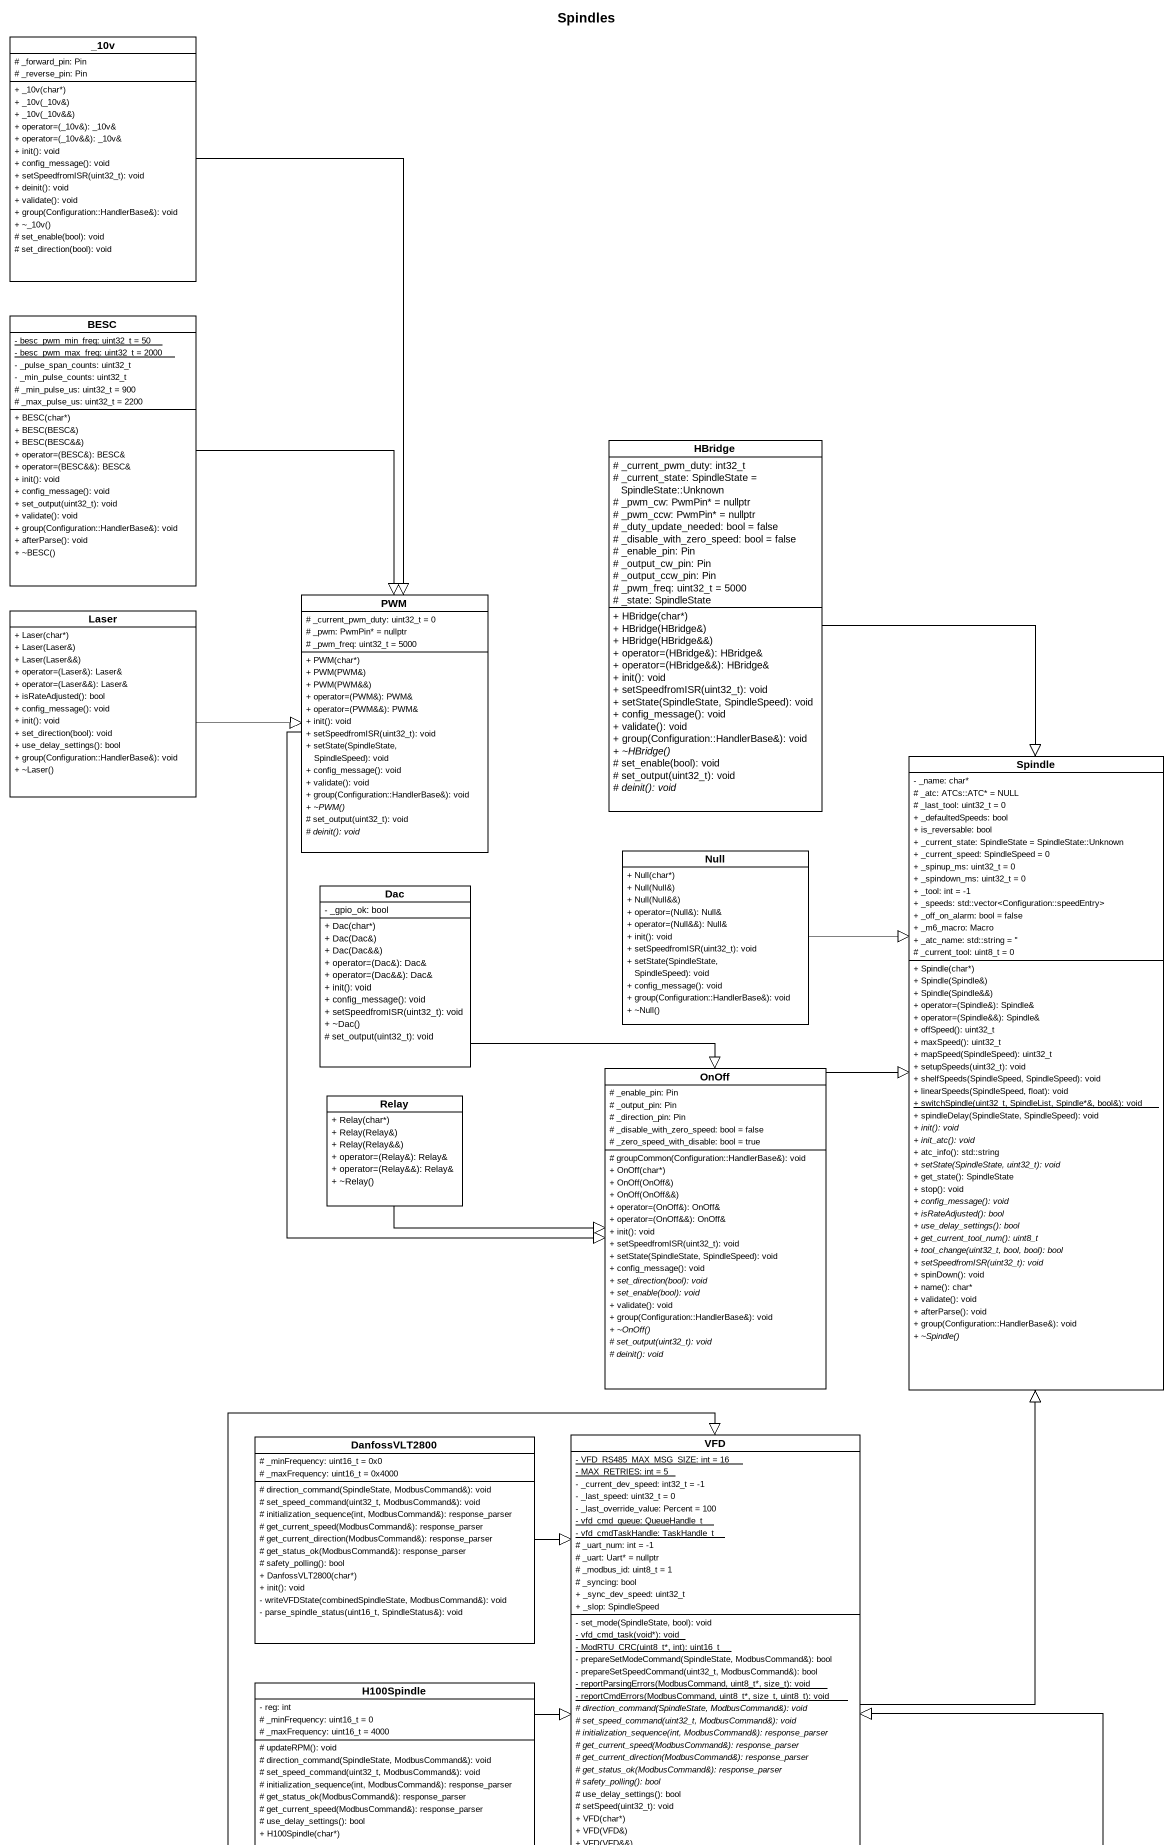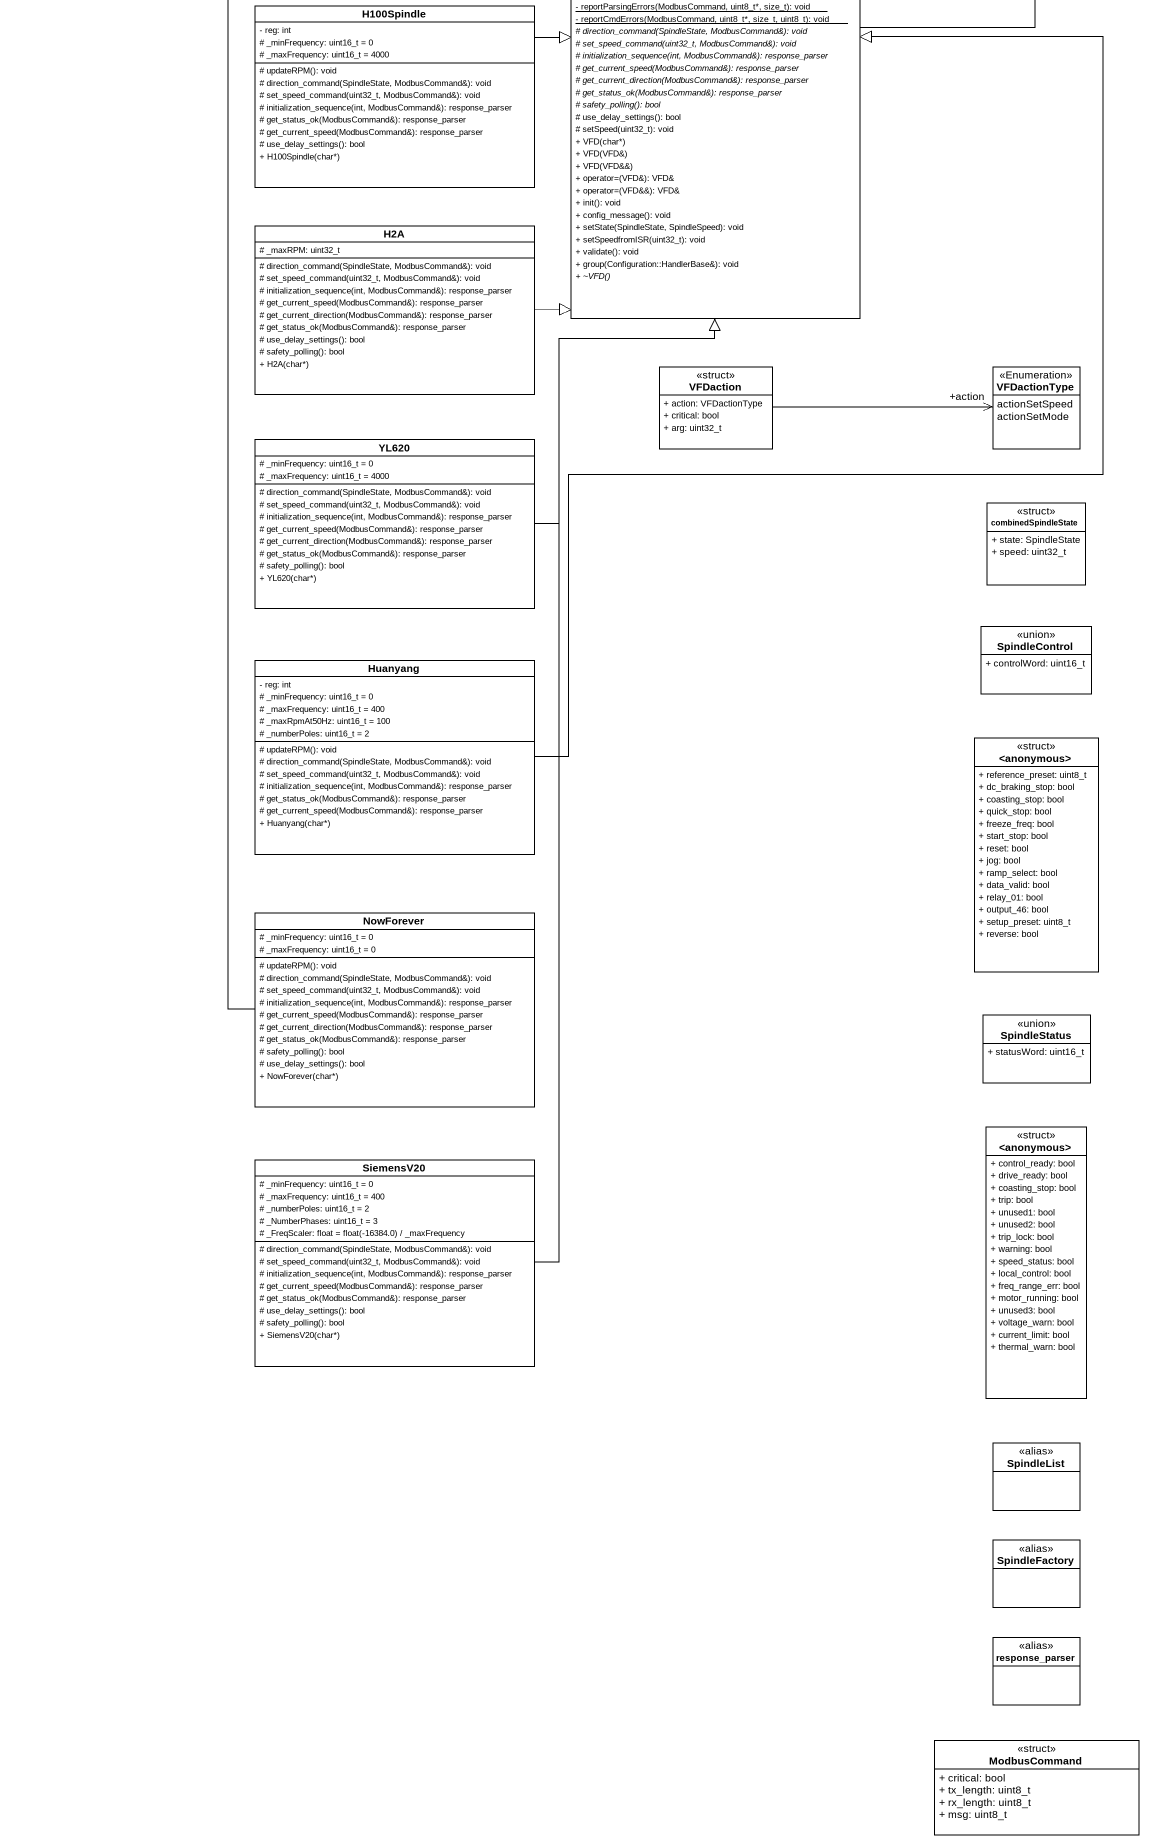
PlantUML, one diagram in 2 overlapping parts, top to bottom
@startuml
title Spindles
hide circle
hide empty members
skinparam classAttributeIconSize 0
class "_10v" as c10v {
  # _forward_pin: Pin
  # _reverse_pin: Pin
  + _10v(char*)
  + _10v(_10v&)
  + _10v(_10v&&)
  + operator=(_10v&): _10v&
  + operator=(_10v&&): _10v&
  + init(): void
  + config_message(): void
  + setSpeedfromISR(uint32_t): void
  + deinit(): void
  + validate(): void
  + group(Configuration::HandlerBase&): void
  + ~_10v()
  # set_enable(bool): void
  # set_direction(bool): void
}
class BESC {
  {static} - besc_pwm_min_freq: uint32_t = 50
  {static} - besc_pwm_max_freq: uint32_t = 2000
  - _pulse_span_counts: uint32_t
  - _min_pulse_counts: uint32_t
  # _min_pulse_us: uint32_t = 900
  # _max_pulse_us: uint32_t = 2200
  + BESC(char*)
  + BESC(BESC&)
  + BESC(BESC&&)
  + operator=(BESC&): BESC&
  + operator=(BESC&&): BESC&
  + init(): void
  + config_message(): void
  + set_output(uint32_t): void
  + validate(): void
  + group(Configuration::HandlerBase&): void
  + afterParse(): void
  + ~BESC()
}
class HBridge {
  # _current_pwm_duty: int32_t
  # _current_state: SpindleState = SpindleState::Unknown
  # _pwm_cw: PwmPin* = nullptr
  # _pwm_ccw: PwmPin* = nullptr
  # _duty_update_needed: bool = false
  # _disable_with_zero_speed: bool = false
  # _enable_pin: Pin
  # _output_cw_pin: Pin
  # _output_ccw_pin: Pin
  # _pwm_freq: uint32_t = 5000
  # _state: SpindleState
  + HBridge(char*)
  + HBridge(HBridge&)
  + HBridge(HBridge&&)
  + operator=(HBridge&): HBridge&
  + operator=(HBridge&&): HBridge&
  + init(): void
  + setSpeedfromISR(uint32_t): void
  + setState(SpindleState, SpindleSpeed): void
  + config_message(): void
  + validate(): void
  + group(Configuration::HandlerBase&): void
  {abstract} + ~HBridge()
  # set_enable(bool): void
  # set_output(uint32_t): void
  {abstract} # deinit(): void
}
class Laser {
  + Laser(char*)
  + Laser(Laser&)
  + Laser(Laser&&)
  + operator=(Laser&): Laser&
  + operator=(Laser&&): Laser&
  + isRateAdjusted(): bool
  + config_message(): void
  + init(): void
  + set_direction(bool): void
  + use_delay_settings(): bool
  + group(Configuration::HandlerBase&): void
  + ~Laser()
}
class PWM {
  # _current_pwm_duty: uint32_t = 0
  # _pwm: PwmPin* = nullptr
  # _pwm_freq: uint32_t = 5000
  + PWM(char*)
  + PWM(PWM&)
  + PWM(PWM&&)
  + operator=(PWM&): PWM&
  + operator=(PWM&&): PWM&
  + init(): void
  + setSpeedfromISR(uint32_t): void
  + setState(SpindleState, SpindleSpeed): void
  + config_message(): void
  + validate(): void
  + group(Configuration::HandlerBase&): void
  {abstract} + ~PWM()
  # set_output(uint32_t): void
  {abstract} # deinit(): void
}
class Spindle {
  - _name: char*
  # _atc: ATCs::ATC* = NULL
  # _last_tool: uint32_t = 0
  + _defaultedSpeeds: bool
  + is_reversable: bool
  + _current_state: SpindleState = SpindleState::Unknown
  + _current_speed: SpindleSpeed = 0
  + _spinup_ms: uint32_t = 0
  + _spindown_ms: uint32_t = 0
  + _tool: int = -1
  + _speeds: std::vector<Configuration::speedEntry>
  + _off_on_alarm: bool = false
  + _m6_macro: Macro
  + _atc_name: std::string = ''
  # _current_tool: uint8_t = 0
  + Spindle(char*)
  + Spindle(Spindle&)
  + Spindle(Spindle&&)
  + operator=(Spindle&): Spindle&
  + operator=(Spindle&&): Spindle&
  + offSpeed(): uint32_t
  + maxSpeed(): uint32_t
  + mapSpeed(SpindleSpeed): uint32_t
  + setupSpeeds(uint32_t): void
  + shelfSpeeds(SpindleSpeed, SpindleSpeed): void
  + linearSpeeds(SpindleSpeed, float): void
  {static} + switchSpindle(uint32_t, SpindleList, Spindle*&, bool&): void
  + spindleDelay(SpindleState, SpindleSpeed): void
  {abstract} + init(): void
  {abstract} + init_atc(): void
  + atc_info(): std::string
  {abstract} + setState(SpindleState, uint32_t): void
  + get_state(): SpindleState
  + stop(): void
  {abstract} + config_message(): void
  {abstract} + isRateAdjusted(): bool
  {abstract} + use_delay_settings(): bool
  {abstract} + get_current_tool_num(): uint8_t
  {abstract} + tool_change(uint32_t, bool, bool): bool
  {abstract} + setSpeedfromISR(uint32_t): void
  + spinDown(): void
  + name(): char*
  + validate(): void
  + afterParse(): void
  + group(Configuration::HandlerBase&): void
  {abstract} + ~Spindle()
}
class Null {
  + Null(char*)
  + Null(Null&)
  + Null(Null&&)
  + operator=(Null&): Null&
  + operator=(Null&&): Null&
  + init(): void
  + setSpeedfromISR(uint32_t): void
  + setState(SpindleState, SpindleSpeed): void
  + config_message(): void
  + group(Configuration::HandlerBase&): void
  + ~Null()
}
class Dac {
  - _gpio_ok: bool
  + Dac(char*)
  + Dac(Dac&)
  + Dac(Dac&&)
  + operator=(Dac&): Dac&
  + operator=(Dac&&): Dac&
  + init(): void
  + config_message(): void
  + setSpeedfromISR(uint32_t): void
  + ~Dac()
  # set_output(uint32_t): void
}
class OnOff {
  # _enable_pin: Pin
  # _output_pin: Pin
  # _direction_pin: Pin
  # _disable_with_zero_speed: bool = false
  # _zero_speed_with_disable: bool = true
  # groupCommon(Configuration::HandlerBase&): void
  + OnOff(char*)
  + OnOff(OnOff&)
  + OnOff(OnOff&&)
  + operator=(OnOff&): OnOff&
  + operator=(OnOff&&): OnOff&
  + init(): void
  + setSpeedfromISR(uint32_t): void
  + setState(SpindleState, SpindleSpeed): void
  + config_message(): void
  {abstract} + set_direction(bool): void
  {abstract} + set_enable(bool): void
  + validate(): void
  + group(Configuration::HandlerBase&): void
  {abstract} + ~OnOff()
  {abstract} # set_output(uint32_t): void
  {abstract} # deinit(): void
}
class Relay {
  + Relay(char*)
  + Relay(Relay&)
  + Relay(Relay&&)
  + operator=(Relay&): Relay&
  + operator=(Relay&&): Relay&
  + ~Relay()
}
class DanfossVLT2800 {
  # _minFrequency: uint16_t = 0x0
  # _maxFrequency: uint16_t = 0x4000
  # direction_command(SpindleState, ModbusCommand&): void
  # set_speed_command(uint32_t, ModbusCommand&): void
  # initialization_sequence(int, ModbusCommand&): response_parser
  # get_current_speed(ModbusCommand&): response_parser
  # get_current_direction(ModbusCommand&): response_parser
  # get_status_ok(ModbusCommand&): response_parser
  # safety_polling(): bool
  + DanfossVLT2800(char*)
  + init(): void
  - writeVFDState(combinedSpindleState, ModbusCommand&): void
  - parse_spindle_status(uint16_t, SpindleStatus&): void
}
class VFD {
  {static} - VFD_RS485_MAX_MSG_SIZE: int = 16
  {static} - MAX_RETRIES: int = 5
  - _current_dev_speed: int32_t = -1
  - _last_speed: uint32_t = 0
  - _last_override_value: Percent = 100
  {static} - vfd_cmd_queue: QueueHandle_t
  {static} - vfd_cmdTaskHandle: TaskHandle_t
  # _uart_num: int = -1
  # _uart: Uart* = nullptr
  # _modbus_id: uint8_t = 1
  # _syncing: bool
  + _sync_dev_speed: uint32_t
  + _slop: SpindleSpeed
  - set_mode(SpindleState, bool): void
  {static} - vfd_cmd_task(void*): void
  {static} - ModRTU_CRC(uint8_t*, int): uint16_t
  - prepareSetModeCommand(SpindleState, ModbusCommand&): bool
  - prepareSetSpeedCommand(uint32_t, ModbusCommand&): bool
  {static} - reportParsingErrors(ModbusCommand, uint8_t*, size_t): void
  {static} - reportCmdErrors(ModbusCommand, uint8_t*, size_t, uint8_t): void
  {abstract} # direction_command(SpindleState, ModbusCommand&): void
  {abstract} # set_speed_command(uint32_t, ModbusCommand&): void
  {abstract} # initialization_sequence(int, ModbusCommand&): response_parser
  {abstract} # get_current_speed(ModbusCommand&): response_parser
  {abstract} # get_current_direction(ModbusCommand&): response_parser
  {abstract} # get_status_ok(ModbusCommand&): response_parser
  {abstract} # safety_polling(): bool
  # use_delay_settings(): bool
  # setSpeed(uint32_t): void
  + VFD(char*)
  + VFD(VFD&)
  + VFD(VFD&&)
  + operator=(VFD&): VFD&
  + operator=(VFD&&): VFD&
  + init(): void
  + config_message(): void
  + setState(SpindleState, SpindleSpeed): void
  + setSpeedfromISR(uint32_t): void
  + validate(): void
  + group(Configuration::HandlerBase&): void
  {abstract} + ~VFD()
}
class H100Spindle {
  - reg: int
  # _minFrequency: uint16_t = 0
  # _maxFrequency: uint16_t = 4000
  # updateRPM(): void
  # direction_command(SpindleState, ModbusCommand&): void
  # set_speed_command(uint32_t, ModbusCommand&): void
  # initialization_sequence(int, ModbusCommand&): response_parser
  # get_status_ok(ModbusCommand&): response_parser
  # get_current_speed(ModbusCommand&): response_parser
  # use_delay_settings(): bool
  + H100Spindle(char*)
}
class H2A {
  # _maxRPM: uint32_t
  # direction_command(SpindleState, ModbusCommand&): void
  # set_speed_command(uint32_t, ModbusCommand&): void
  # initialization_sequence(int, ModbusCommand&): response_parser
  # get_current_speed(ModbusCommand&): response_parser
  # get_current_direction(ModbusCommand&): response_parser
  # get_status_ok(ModbusCommand&): response_parser
  # use_delay_settings(): bool
  # safety_polling(): bool
  + H2A(char*)
}
class VFDaction <<struct>> {
  + action: VFDactionType
  + critical: bool
  + arg: uint32_t
}
enum VFDactionType <<Enumeration>> {
  actionSetSpeed
  actionSetMode
}
class YL620 {
  # _minFrequency: uint16_t = 0
  # _maxFrequency: uint16_t = 4000
  # direction_command(SpindleState, ModbusCommand&): void
  # set_speed_command(uint32_t, ModbusCommand&): void
  # initialization_sequence(int, ModbusCommand&): response_parser
  # get_current_speed(ModbusCommand&): response_parser
  # get_current_direction(ModbusCommand&): response_parser
  # get_status_ok(ModbusCommand&): response_parser
  # safety_polling(): bool
  + YL620(char*)
}
class combinedSpindleState <<struct>> {
  + state: SpindleState
  + speed: uint32_t
}
class Huanyang {
  - reg: int
  # _minFrequency: uint16_t = 0
  # _maxFrequency: uint16_t = 400
  # _maxRpmAt50Hz: uint16_t = 100
  # _numberPoles: uint16_t = 2
  # updateRPM(): void
  # direction_command(SpindleState, ModbusCommand&): void
  # set_speed_command(uint32_t, ModbusCommand&): void
  # initialization_sequence(int, ModbusCommand&): response_parser
  # get_status_ok(ModbusCommand&): response_parser
  # get_current_speed(ModbusCommand&): response_parser
  + Huanyang(char*)
}
class SpindleControl <<union>> {
  + controlWord: uint16_t
}
class "<anonymous>" as anonymous <<struct>> {
  + reference_preset: uint8_t
  + dc_braking_stop: bool
  + coasting_stop: bool
  + quick_stop: bool
  + freeze_freq: bool
  + start_stop: bool
  + reset: bool
  + jog: bool
  + ramp_select: bool
  + data_valid: bool
  + relay_01: bool
  + output_46: bool
  + setup_preset: uint8_t
  + reverse: bool
}
class NowForever {
  # _minFrequency: uint16_t = 0
  # _maxFrequency: uint16_t = 0
  # updateRPM(): void
  # direction_command(SpindleState, ModbusCommand&): void
  # set_speed_command(uint32_t, ModbusCommand&): void
  # initialization_sequence(int, ModbusCommand&): response_parser
  # get_current_speed(ModbusCommand&): response_parser
  # get_current_direction(ModbusCommand&): response_parser
  # get_status_ok(ModbusCommand&): response_parser
  # safety_polling(): bool
  # use_delay_settings(): bool
  + NowForever(char*)
}
class SpindleStatus <<union>> {
  + statusWord: uint16_t
}
class "<anonymous>" as anonymous_2 <<struct>> {
  + control_ready: bool
  + drive_ready: bool
  + coasting_stop: bool
  + trip: bool
  + unused1: bool
  + unused2: bool
  + trip_lock: bool
  + warning: bool
  + speed_status: bool
  + local_control: bool
  + freq_range_err: bool
  + motor_running: bool
  + unused3: bool
  + voltage_warn: bool
  + current_limit: bool
  + thermal_warn: bool
}
class SiemensV20 {
  # _minFrequency: uint16_t = 0
  # _maxFrequency: uint16_t = 400
  # _numberPoles: uint16_t = 2
  # _NumberPhases: uint16_t = 3
  {field} # _FreqScaler: float = float(-16384.0) / _maxFrequency
  # direction_command(SpindleState, ModbusCommand&): void
  # set_speed_command(uint32_t, ModbusCommand&): void
  # initialization_sequence(int, ModbusCommand&): response_parser
  # get_current_speed(ModbusCommand&): response_parser
  # get_status_ok(ModbusCommand&): response_parser
  # use_delay_settings(): bool
  # safety_polling(): bool
  + SiemensV20(char*)
}
class SpindleList <<alias>>
class SpindleFactory <<alias>>
class response_parser <<alias>>
class ModbusCommand <<struct>> {
  + critical: bool
  + tx_length: uint8_t
  + rx_length: uint8_t
  + msg: uint8_t
}
c10v --|> PWM
BESC --|> PWM
HBridge --|> Spindle
Laser -right-|> PWM
PWM --|> OnOff
Null -right-|> Spindle
Dac --|> OnOff
OnOff -right-|> Spindle
Relay -right-|> OnOff
DanfossVLT2800 -right-|> VFD
VFD -up-|> Spindle
H100Spindle -right-|> VFD
H2A -up-|> VFD
VFDaction -right-> "+action" VFDactionType
YL620 -up-|> VFD
Huanyang -up-|> VFD
NowForever -up-|> VFD
SiemensV20 -up-|> VFD
@enduml
